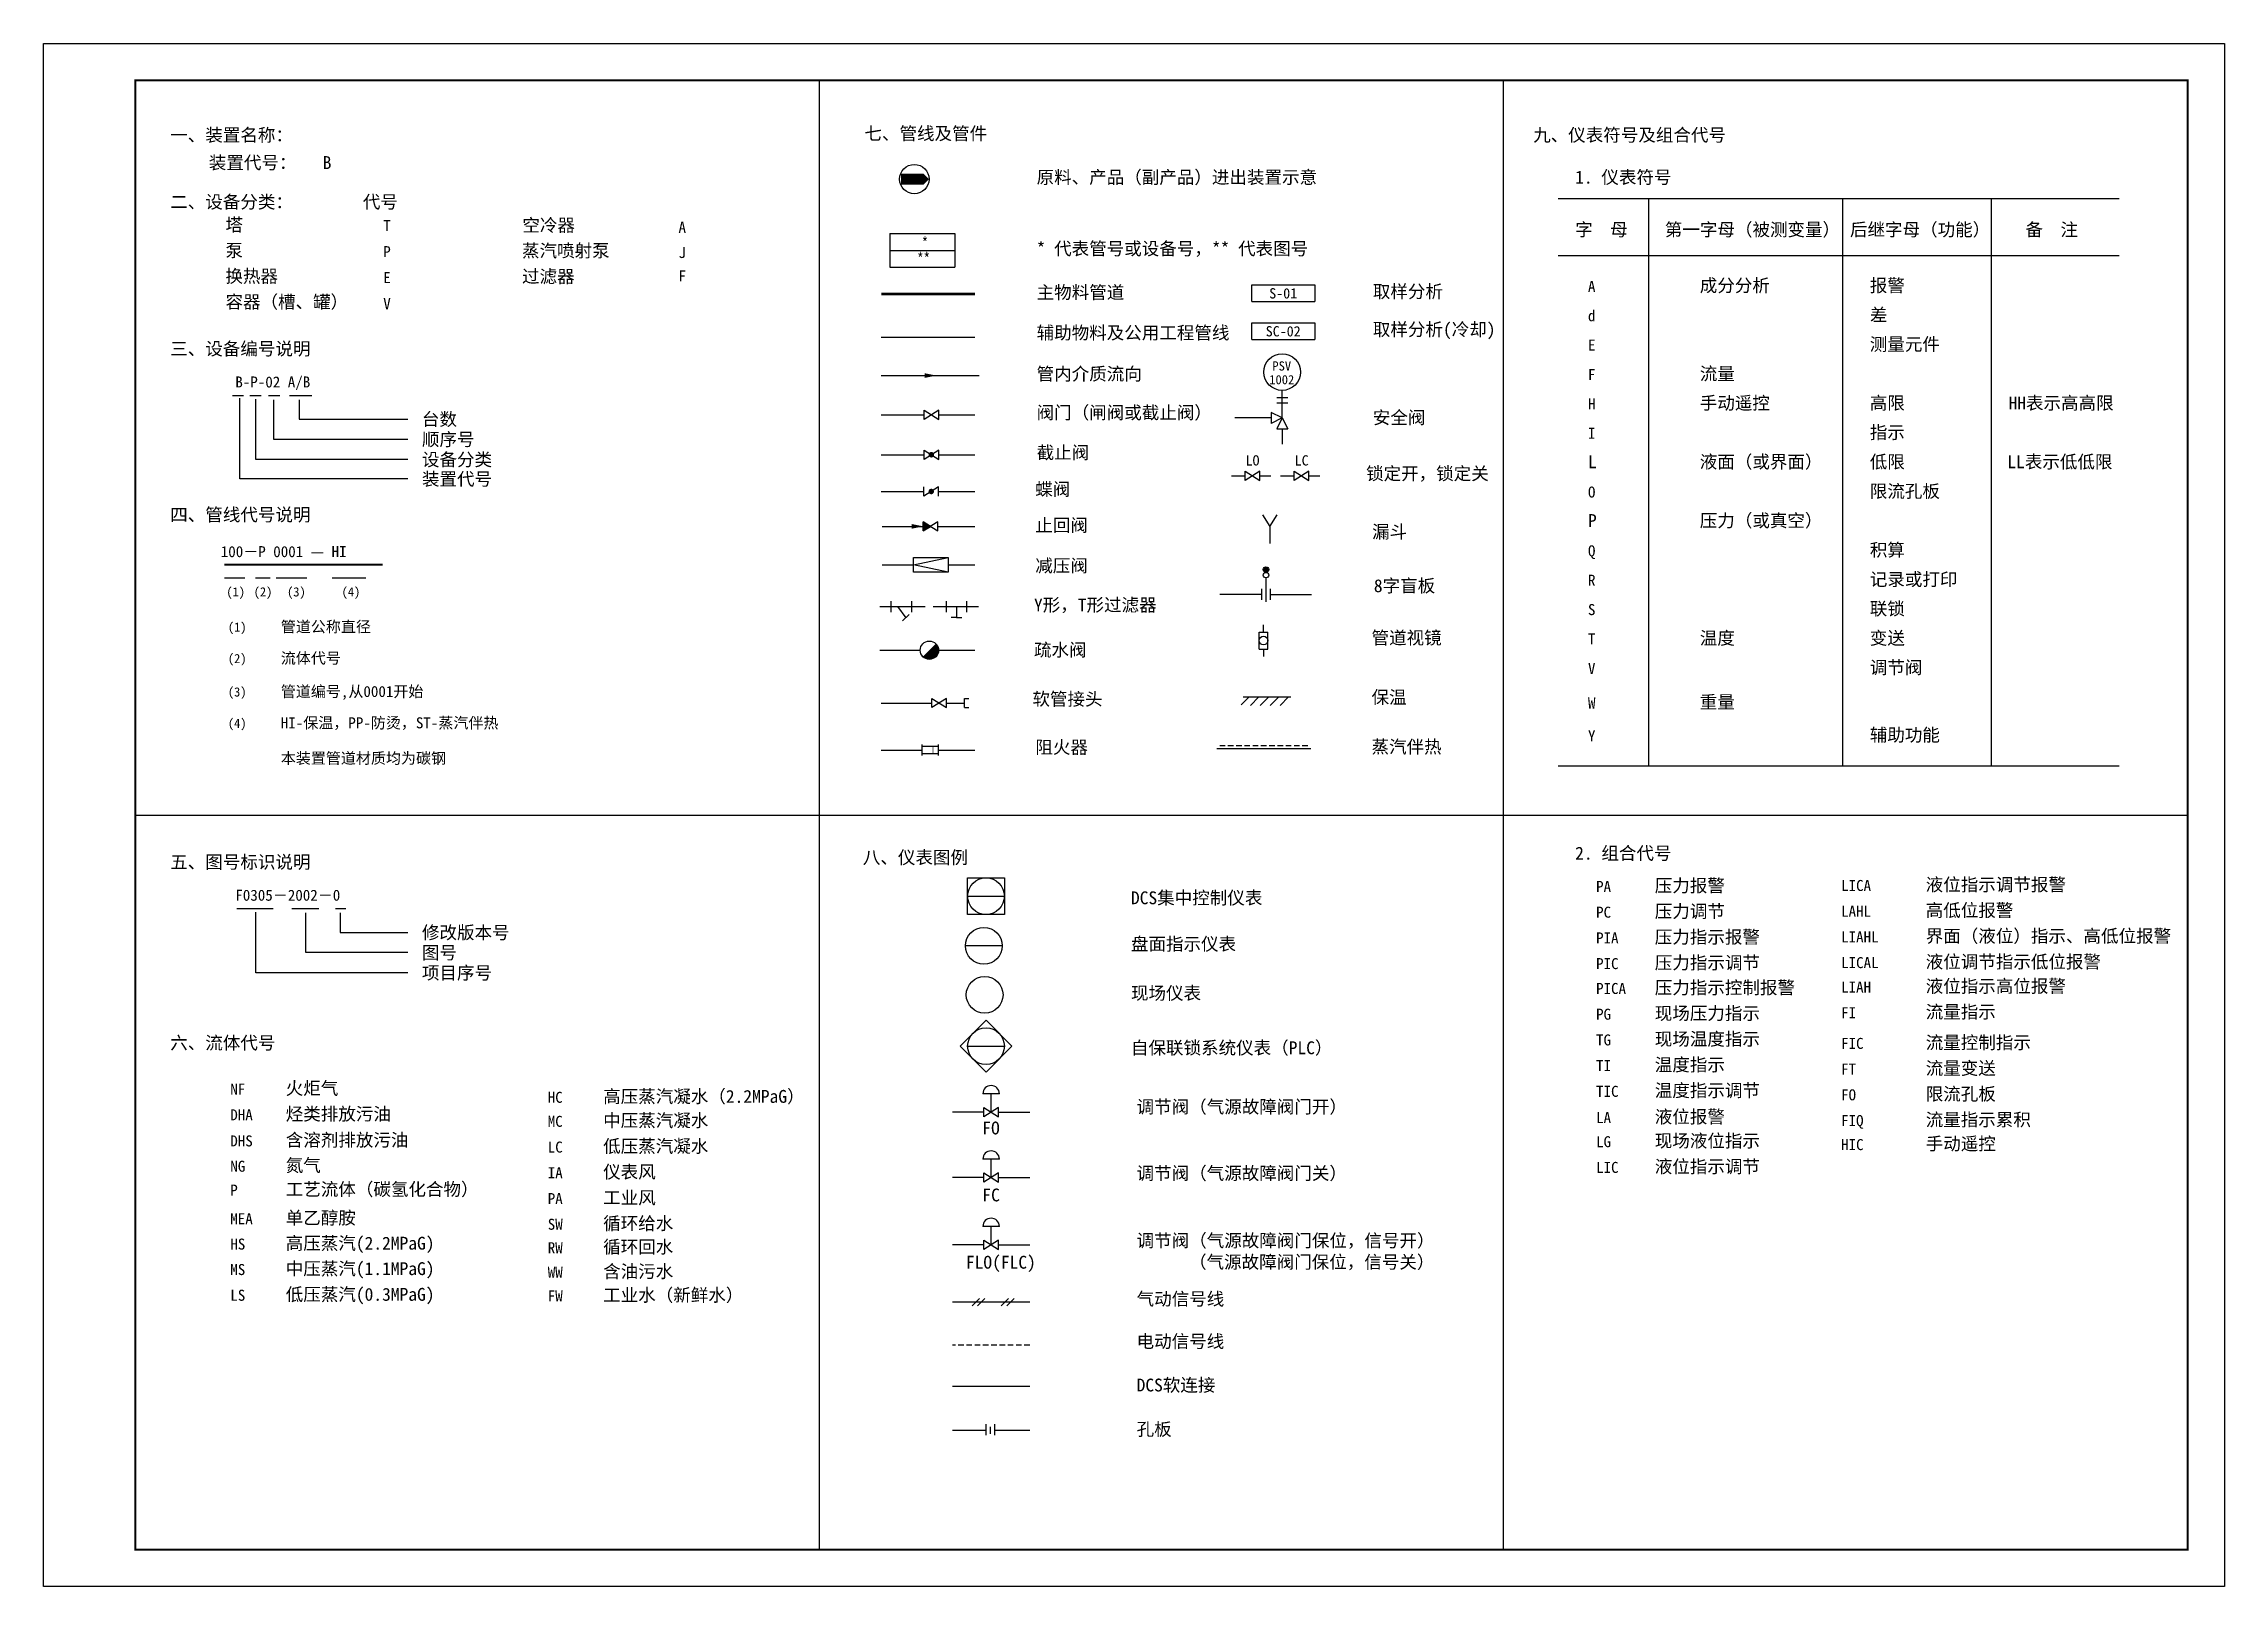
# Model space of a CAD drawing. Extents: x 0 to 594, y 0 to 420.
import ezdxf
from ezdxf.enums import TextEntityAlignment as Align

# ---------------------------------------------------------------- set-up
doc = ezdxf.new("R2010")
doc.units = 0
doc.linetypes.add('HIDDEN', pattern=[0.375, 0.25, -0.125])
doc.layers.get('0').update_dxf_attribs({"linetype": 'CONTINUOUS'})
doc.layers.add('EQUIP', color=3, linetype='CONTINUOUS')
doc.layers.add('INST', color=4, linetype='CONTINUOUS')
doc.styles.add('HZ08', font='SimSun.ttf', dxfattribs={"width": 0.8})
doc.linetypes.add('FENCELINE1', pattern='A,6.35,-2.54,[133,ltypeshp.shx,S=2.54,R=0,X=-2.54,Y=0],-2.54,25.4', length=36.83)

# ---------------------------------------------------------------- blocks, each defined once
blk = doc.blocks.new('__FMAQ1')
at = {"color": 1}
for p, q in [((3, 0), (3, 7.5)), ((3, 0), (0, 1.5)), ((0, 1.5), (0, -1.5)), ((3, 0), (0, -1.5)), ((4.5, 5.5), (1.5, 5.5)), ((4.5, 4), (1.5, 4)), ((3, 0), (1.5, -3)), ((3, 0), (4.5, -3)), ((1.5, -3), (4.5, -3))]:
    blk.add_line(p, q, dxfattribs=at)
blk = doc.blocks.new('__FMJZ1')
at = {"color": 1}
for p, q in [((4, 1.25), (0, -1.25)), ((0, 1.25), (4, -1.25)), ((0, -1.25), (0, 1.25)), ((4, -1.25), (4, 1.25))]:
    blk.add_line(p, q, dxfattribs=at)
blk = doc.blocks.new('__FMJY2')
at = {"color": 1}
for p, q in [((0, 0), (9.5, 2)), ((0, 2), (9.5, 2)), ((0, -2), (0, 2)), ((9.5, -2), (0, 0)), ((9.5, 2), (9.5, -2)), ((9.5, -2), (0, -2))]:
    blk.add_line(p, q, dxfattribs=at)
blk = doc.blocks.new('__GJ39')
at = {"color": 1}
for p, q in [((0, -1.25), (0, 1.25)), ((0, 1.25), (1.22, 1.25)), ((0, -1.25), (1.22, -1.25))]:
    blk.add_line(p, q, dxfattribs=at)
blk = doc.blocks.new('__GJ15')
at = {"color": 1}
for p, q in [((-2, 7.78), (0, 4.58)), ((0, 4.58), (2, 7.78)), ((0, 4.58), (0, 0))]:
    blk.add_line(p, q, dxfattribs=at)
blk = doc.blocks.new('__GJ3')
at = {"color": 1}
for p, q in [((0, -1.5), (0, 1.5)), ((0, 0), (5.5, 0)), ((1.75, 0), (4, -3)), ((5.5, 1.5), (5.5, -1.5)), ((4.92, -2.16), (3.08, -3.84))]:
    blk.add_line(p, q, dxfattribs=at)
blk = doc.blocks.new('__GJ7')
at = {"color": 1, "const_width": 2.5}
blk.add_lwpolyline([(1.62, -0.88, 1), (3.38, 0.88, 1)], format="xyb", dxfattribs=at)
at = {"color": 1}
blk.add_circle((2.5, 0), 2.5, dxfattribs=at)
blk = doc.blocks.new('__GJ9')
at = {"color": 1}
for p, q in [((0, 1.5), (0, -1.5)), ((4.5, 1), (0, 1)), ((4.5, -1.5), (4.5, 1.5)), ((4.5, -1), (0, -1))]:
    blk.add_line(p, q, dxfattribs=at)
at = {"color": 1, "const_width": 0.2}
blk.add_lwpolyline([(3, -1), (3, 1)], dxfattribs=at)
blk = doc.blocks.new('__FMDD13')
at = {"color": 1}
for p, q in [((4.24, 5), (-0.24, 5)), ((4, 1.25), (0, -1.25)), ((0, 1.25), (4, -1.25)), ((0, -1.25), (0, 1.25)), ((2, 0), (2, 5)), ((4, -1.25), (4, 1.25))]:
    blk.add_line(p, q, dxfattribs=at)
blk.add_arc((2, 5), 2.24, 0, 180, dxfattribs=at)
blk = doc.blocks.new('__FZJT1')
at = {"color": 1}
blk.add_lwpolyline([(-3.18, 0, 1.27, 0, 0), (0, 0, 0, 0, 0)], format="xyseb", dxfattribs=at)
blk = doc.blocks.new('__YB1')
at = {"layer": 'INST'}
blk.add_circle((0, 0), 5, dxfattribs=at)
blk = doc.blocks.new('__FZJT2')
at = {"color": 1}
blk.add_lwpolyline([(-7.6, 0, 3, 3, 0), (-4, 0, 8, 0, 0), (0, 0, 0, 0, 0)], format="xyseb", dxfattribs=at)
blk.add_circle((-4, 0), 4, dxfattribs=at)
blk = doc.blocks.new('__FZJT11')
at = {"color": 1}
for p, q in [((0, 4.59), (0, -4.59)), ((0, 4.59), (17.73, 4.59)), ((0, 0), (17.73, 0)), ((17.73, 4.59), (17.73, -4.59)), ((0, -4.59), (17.73, -4.59))]:
    blk.add_line(p, q, dxfattribs=at)
blk = doc.blocks.new('__YB12')
at = {"color": 4}
for p, q in [((-5, 0), (-5, 10)), ((-5, 10), (5, 10)), ((5, 10), (5, 0)), ((-5, 5), (5, 5)), ((5, 0), (-5, 0))]:
    blk.add_line(p, q, dxfattribs=at)
blk.add_circle((0, 5), 5, dxfattribs=at)
blk = doc.blocks.new('__FZBZ8')
at = {"color": 2}
for p, q in [((0, 6.52), (24.46, 6.52)), ((0, 0), (0, 6.52)), ((0, 0), (24.46, 0)), ((24.46, 6.52), (24.46, 0))]:
    blk.add_line(p, q, dxfattribs=at)
blk = doc.blocks.new('BAOWEN1')
at = {"layer": 'EQUIP', "color": 3, "linetype": 'Continuous'}
for p, q in [((0, 0), (2.12, -2.12)), ((-0.21, -2.48), (2.12, -4.82)), ((-0.21, -5.17), (2.12, -7.51)), ((2.12, -0.54), (2.12, -13.54)), ((-0.21, -7.87), (2.12, -10.21)), ((-0.21, -10.56), (2.12, -12.9))]:
    blk.add_line(p, q, dxfattribs=at)
blk = doc.blocks.new('QIDONG')
at = {"color": 3}
for p, q in [((1, 1), (-1, -1)), ((2.5, 1), (0.5, -1))]:
    blk.add_line(p, q, dxfattribs=at)
blk = doc.blocks.new('__YB2')
at = {"layer": 'INST'}
blk.add_line((5, 0), (-5, 0), dxfattribs=at)
blk.add_circle((0, 0), 5, dxfattribs=at)
blk = doc.blocks.new('TT')
at = {"color": 1}
for p, q in [((-1.5, 0), (1.5, 0)), ((0, 0), (0, -5.5)), ((1.5, -5.5), (-1.5, -5.5))]:
    blk.add_line(p, q, dxfattribs=at)
at = {"color": 3}
for p, q in [((-2.91, -2.75), (-2.91, -1.33)), ((0, -2.75), (-2.91, -2.75)), ((-2.91, -2.75), (-2.91, -4.17))]:
    blk.add_line(p, q, dxfattribs=at)

msp = doc.modelspace()

# ---------------------------------------------------------------- hatches: boundary and pattern name
at = {"layer": 'EQUIP'}
msp.add_hatch(color=3, dxfattribs=at).paths.add_polyline_path([(239.6, 287.33), (241.6, 288.58), (239.6, 289.83)])
h = msp.add_hatch(color=3, dxfattribs=at)
edge = h.paths.add_edge_path()
edge.add_arc((332.94, 276.81), 0.75, 0, 360)

# ---------------------------------------------------------------- linework, layer by layer
at = {"color": 3}
for p, q in [((211.33, 10), (211.33, 410)), ((397.66, 10), (397.66, 410)), ((228.14, 340.11), (253.68, 340.11)), ((51.41, 324.23), (54.46, 324.23)), ((53.44, 301.48), (53.44, 323.45)), ((56.19, 324.23), (59.24, 324.23)), ((57.81, 306.78), (57.81, 323.25)), ((61.29, 324.23), (64.34, 324.23)), ((62.74, 312.27), (62.74, 323.06)), ((66.97, 324.23), (73.06, 324.23)), ((69.58, 323.06), (69.58, 317.76)), ((69.58, 317.76), (99.25, 317.76)), ((228.14, 318.93), (239.8, 318.93)), ((243.8, 318.93), (253.68, 318.93)), ((334.36, 318.09), (324.44, 318.09)), ((337.36, 315.09), (337.36, 310.98)), ((99.25, 312.27), (62.74, 312.27)), ((99.25, 306.78), (57.81, 306.78)), ((228.14, 308.07), (239.8, 308.07)), ((243.8, 308.07), (253.68, 308.07)), ((99.25, 301.48), (53.44, 301.48)), ((228.14, 298.07), (239.78, 298.07)), ((243.83, 298.07), (253.68, 298.07)), ((323.53, 302.36), (327.28, 302.36)), ((331.28, 302.36), (334.28, 302.36)), ((336.91, 302.36), (340.66, 302.36)), ((344.66, 302.36), (347.66, 302.36)), ((228.37, 288.58), (239.6, 288.58)), ((243.6, 288.58), (253.68, 288.58)), ((49.29, 274.6), (54.79, 274.6)), ((57.74, 274.6), (61.74, 274.6)), ((63.34, 274.6), (71.71, 274.6)), ((78.63, 274.6), (87.78, 274.6)), ((228.37, 278.11), (236.91, 278.11)), ((246.41, 278.11), (253.68, 278.11)), ((331.69, 270.06), (320.4, 270.06)), ((334.19, 270.06), (345.38, 270.06)), ((227.76, 266.72), (240.13, 266.72)), ((242.29, 266.72), (254.66, 266.72)), ((332.26, 259.77), (332.26, 261.76)), ((331.08, 259.77), (333.44, 259.77)), ((227.76, 254.87), (238.77, 254.87)), ((243.77, 254.87), (253.68, 254.87)), ((331.08, 255.17), (333.44, 255.17)), ((332.26, 255.17), (332.26, 253.12)), ((228.14, 240.48), (241.92, 240.48)), ((245.92, 240.48), (250.82, 240.48)), ((228.14, 227.66), (239.22, 227.66)), ((243.72, 227.66), (253.68, 227.66)), ((319.6, 228.14), (345.13, 228.14)), ((25, 210), (584, 210)), ((52.61, 184.5), (62.56, 184.5)), ((67.64, 184.5), (74.98, 184.5)), ((79.48, 184.5), (82.32, 184.5)), ((57.81, 167.05), (57.81, 183.52)), ((71.38, 172.54), (71.38, 183.32)), ((80.82, 183.32), (80.82, 178.03)), ((99.25, 172.54), (71.38, 172.54)), ((80.82, 178.03), (99.25, 178.03)), ((99.25, 167.05), (57.81, 167.05)), ((256.08, 129.11), (247.54, 129.11)), ((260.08, 129.11), (268.62, 129.11)), ((256.08, 111.31), (247.54, 111.31)), ((260.08, 111.31), (268.62, 111.31)), ((256.08, 92.99), (247.54, 92.99)), ((260.08, 92.99), (268.62, 92.99)), ((268.62, 77.39), (247.54, 77.39)), ((256.6, 42.44), (247.54, 42.44)), ((268.62, 42.44), (259.1, 42.44))]:
    msp.add_line(p, q, dxfattribs=at)
at = {"color": 3, "linetype": 'Continuous'}
msp.add_line((228.14, 329.63), (254.85, 329.63), dxfattribs=at)
at = {"color": 1}
for p, q in [((243.78, 299.32), (239.78, 296.82)), ((239.78, 296.82), (239.78, 299.32)), ((243.78, 296.82), (243.78, 299.32)), ((243.6, 289.83), (239.6, 287.33)), ((239.6, 289.83), (243.6, 287.33)), ((239.6, 287.33), (239.6, 289.83)), ((243.6, 287.33), (243.6, 289.83)), ((332.94, 274.56), (332.94, 268.06)), ((331.69, 271.56), (331.69, 268.56)), ((334.19, 268.56), (334.19, 271.56)), ((256.6, 44.12), (256.6, 41.12)), ((257.85, 43.41), (257.85, 41.55)), ((259.1, 41.12), (259.1, 44.12))]:
    msp.add_line(p, q, dxfattribs=at)
at = {"color": 4}
for p, q in [((249.62, 147.07), (256.69, 154.15)), ((256.69, 154.15), (263.76, 147.07)), ((256.69, 140), (249.62, 147.07)), ((251.69, 147.07), (261.69, 147.07)), ((263.76, 147.07), (256.69, 140))]:
    msp.add_line(p, q, dxfattribs=at)
at = {"color": 3, "linetype": 'HIDDEN', "ltscale": 6}
msp.add_line((268.62, 65.66), (247.54, 65.66), dxfattribs=at)
at = {"color": 3, "linetype": 'FENCELINE1', "ltscale": 0.2}
msp.add_line((268.62, 54.41), (247.54, 54.41), dxfattribs=at)
at = {"color": 7}
msp.add_lwpolyline([(0, 0), (0, 420), (594, 420), (594, 0)], close=True, dxfattribs=at)
at = {"color": 3, "const_width": 0.5}
msp.add_lwpolyline([(25, 10), (25, 410), (584, 410), (584, 10)], close=True, dxfattribs=at)
at = {"color": 1, "const_width": 0.75}
for points in [[(241.43, 308.07, 1), (242.18, 308.07, 1)], [(241.4, 298.07, 1), (242.15, 298.07, 1)]]:
    msp.add_lwpolyline(points, format="xyb", close=True, dxfattribs=at)
at = {"color": 3, "const_width": 0.5}
msp.add_lwpolyline([(49.2, 278.13), (92.35, 278.13)], dxfattribs=at)
at = {"color": 1}
for centre in [(332.94, 276.81), (332.94, 275.31)]:
    msp.add_circle(centre, 0.75, dxfattribs=at)
at = {"color": 3}
msp.add_circle((332.26, 257.47), 1.18, dxfattribs=at)
at = {"color": 4}
msp.add_circle((256.69, 147.07), 5, dxfattribs=at)
at = {"layer": 'EQUIP', "color": 3}
for p, q in [((412.51, 377.84), (565.38, 377.84)), ((437.17, 377.84), (437.17, 223.42)), ((490.01, 377.84), (490.01, 223.42)), ((530.52, 377.84), (530.52, 223.42)), ((412.51, 362.29), (565.38, 362.29)), ((241.6, 288.58), (239.6, 289.83)), ((239.6, 289.83), (239.6, 287.33)), ((239.6, 287.33), (241.6, 288.58)), ((331.08, 255.17), (331.08, 259.77)), ((333.44, 255.17), (333.44, 259.77)), ((412.51, 223.42), (565.38, 223.42))]:
    msp.add_line(p, q, dxfattribs=at)
at = {"layer": 'EQUIP', "color": 3, "linetype": 'HIDDEN', "ltscale": 6}
msp.add_line((344.34, 228.84), (320.42, 228.84), dxfattribs=at)
at = {"layer": 'EQUIP', "color": 3, "const_width": 0.7}
msp.add_lwpolyline([(228.14, 351.82), (253.68, 351.82)], dxfattribs=at)

# ---------------------------------------------------------------- block references
at = {"color": 3, "linetype": 'HIDDEN', "xscale": 0.7, "yscale": 0.7, "zscale": 0.7}
for p in [(329.11, 349.79), (329.11, 339.46)]:
    msp.add_blockref('__FZBZ8', p, dxfattribs=at)
at = {"color": 3}
for name, p in [('__YB1', (337.36, 330.59)), ('__FZJT1', (243.15, 329.63)), ('__FMAQ1', (334.36, 318.09)), ('__FMJZ1', (239.8, 318.93)), ('__FMJZ1', (239.8, 308.07)), ('__FMJZ1', (327.28, 302.36)), ('__FMJZ1', (340.66, 302.36)), ('__GJ15', (333.96, 283.96)), ('__FZJT1', (239.6, 288.58)), ('__FMJY2', (236.91, 278.11)), ('__GJ3', (230.86, 266.72)), ('__GJ7', (238.77, 254.87)), ('__GJ39', (250.82, 240.48)), ('__GJ9', (239.22, 227.66)), ('__FMDD13', (256.08, 129.11)), ('__FMDD13', (256.08, 111.31)), ('__FMDD13', (256.08, 92.99))]:
    msp.add_blockref(name, p, dxfattribs=at)
at = {"layer": 'EQUIP', "color": 3}
for name, p in [('__FZJT2', (241.17, 383.13)), ('__FZJT11', (230.47, 363.69)), ('__FMJZ1', (241.92, 240.48)), ('__YB12', (256.69, 182.9)), ('__YB1', (256.32, 161.04))]:
    msp.add_blockref(name, p, dxfattribs=at)
at = {"layer": 'EQUIP', "color": 3, "linetype": 'Continuous', "rotation": 90}
msp.add_blockref('TT', (245.89, 266.72), dxfattribs=at)
at = {"layer": 'EQUIP', "color": 3, "rotation": 90}
msp.add_blockref('BAOWEN1', (326.21, 240.02), dxfattribs=at)
at = {"layer": 'EQUIP', "color": 3, "linetype": 'Continuous'}
for name, p in [('__YB2', (256.11, 174.39)), ('QIDONG', (253.9, 77.39)), ('QIDONG', (261.84, 77.39))]:
    msp.add_blockref(name, p, dxfattribs=at)

# ---------------------------------------------------------------- texts
at = {"color": 3, "style": 'HZ08'}
for s, height, p in [('一、装置名称：   ', 3.5, (34.49, 393.38)), ('九、仪表符号及组合代号', 3.5, (405.73, 393.38)), ('装置代号：   B', 3.5, (45, 385.87)), ('原料、产品（副产品）进出装置示意', 3.5, (270.48, 381.89)), ('1. 仪表符号', 3.5, (417.16, 381.89)), ('二、设备分类：        代号', 3.5, (34.49, 375.17)), ('    塔', 3.5, (40, 368.96)), ('T', 3, (92.51, 368.96)), ('    空冷器', 3.5, (120.89, 368.83)), ('A', 3, (172.93, 368.49)), ('字  母', 3.5, (417.16, 367.63)), ('第一字母（被测变量）', 3.5, (441.59, 367.63)), ('后继字母（功能）', 3.5, (492.02, 367.63)), ('备  注', 3.5, (539.81, 367.63)), ('    泵', 3.5, (40, 361.96)), ('P', 3, (92.51, 361.88)), ('    蒸汽喷射泵', 3.5, (120.78, 361.89)), ('J', 3, (172.93, 361.64)), ('* 代表管号或设备号，** 代表图号', 3.5, (270.48, 362.45)), ('    换热器', 3.5, (40, 354.96)), ('E', 3, (92.51, 354.79)), ('    过滤器', 3.5, (120.78, 354.89)), ('F', 3, (172.93, 355.26)), ('成分分析', 3.5, (451.11, 352.42)), ('报警', 3.5, (497.42, 352.42)), ('    容器（槽、罐）', 3.5, (40, 347.96)), ('V', 3, (92.51, 347.71)), ('主物料管道', 3.5, (270.48, 350.54)), ('取样分析', 3.5, (362.06, 350.78)), ('A', 3, (420.65, 352.42)), ('d', 3, (420.65, 344.42)), ('差', 3.5, (497.42, 344.42)), ('三、设备编号说明', 3.5, (34.49, 335.19)), ('辅助物料及公用工程管线', 3.5, (270.48, 339.54)), ('取样分析(冷却)', 3.5, (362.06, 340.46)), ('E', 3, (420.65, 336.42)), ('测量元件', 3.5, (497.42, 336.42)), ('PSV', 2.5, (334.69, 331)), ('B-P-02 A/B', 3, (52.22, 326.39)), ('管内介质流向', 3.5, (270.48, 328.35)), ('1002', 2.5, (333.84, 327.27)), ('F', 3, (420.65, 328.42)), ('流量', 3.5, (451.11, 328.42)), ('阀门（闸阀或截止阀）', 3.5, (270.48, 317.8)), ('H', 3, (420.65, 320.42)), ('手动遥控', 3.5, (451.11, 320.42)), ('高限', 3.5, (497.42, 320.42)), ('HH表示高高限', 3.5, (535.2, 320.42)), ('台数', 3.5, (103.05, 316)), ('安全阀', 3.5, (362.06, 316.46)), ('I', 3, (420.65, 312.42)), ('指示', 3.5, (497.42, 312.42)), ('顺序号', 3.5, (103.05, 310.51)), ('设备分类', 3.5, (103.05, 305.02)), ('截止阀', 3.5, (270.48, 306.93)), ('装置代号', 3.5, (103.05, 299.72)), ('锁定开，锁定关', 3.5, (360.22, 301.22)), ('L', 3.5, (420.65, 304.42)), ('液面（或界面）', 3.5, (451.11, 304.42)), ('低限', 3.5, (497.42, 304.42)), ('LL表示低低限', 3.5, (534.88, 304.42)), ('蝶阀', 3.5, (270.11, 296.94)), ('O', 3, (420.65, 296.42)), ('限流孔板', 3.5, (497.42, 296.42)), ('四、管线代号说明', 3.5, (34.49, 290.01)), ('止回阀', 3.5, (270.11, 287.13)), ('P', 3.5, (420.65, 288.42)), ('压力（或真空）', 3.5, (451.11, 288.42)), ('漏斗', 3.5, (361.86, 285.38)), ('100－P 0001 — HI', 3, (48.25, 280.2)), ('减压阀', 3.5, (270.11, 276.13)), ('Q', 3, (420.65, 280.42)), ('积算', 3.5, (497.42, 280.42)), ('8字盲板', 3.5, (362.33, 270.67)), ('R', 3, (420.65, 272.42)), ('记录或打印', 3.5, (497.42, 272.42)), ('Y形，T形过滤器', 3.5, (269.75, 265.44)), ('S', 3, (420.65, 264.42)), ('联锁', 3.5, (497.42, 264.42)), ('疏水阀', 3.5, (269.75, 253.2)), ('管道视镜', 3.5, (361.7, 256.5)), ('T', 3, (420.65, 256.42)), ('温度', 3.5, (451.11, 256.42)), ('变送', 3.5, (497.42, 256.42)), ('V', 3, (420.65, 248.42)), ('调节阀', 3.5, (497.42, 248.42)), ('软管接头', 3.5, (269.33, 239.83)), ('保温', 3.5, (361.7, 240.31)), ('W', 3, (420.65, 238.99)), ('重量', 3.5, (451.11, 238.99)), ('Y', 3, (420.65, 230.06)), ('辅助功能', 3.5, (497.42, 230.06)), ('阻火器', 3.5, (270.14, 226.71)), ('蒸汽伴热', 3.5, (361.7, 226.83)), ('五、图号标识说明', 3.5, (34.49, 195.45)), ('八、仪表图例', 3.5, (223.15, 196.71)), ('2. 组合代号', 3.5, (417.16, 197.85)), ('PA', 3, (422.86, 189.04)), ('压力报警', 3.5, (438.85, 189.04)), ('LICA', 3, (489.6, 189.31)), ('液位指示调节报警', 3.5, (512.65, 189.31)), ('F0305－2002－0', 3, (52.22, 186.66)), ('DCS集中控制仪表', 3.5, (296.17, 185.71)), ('PC', 3, (422.86, 182.04)), ('压力调节', 3.5, (438.85, 182.04)), ('LAHL', 3, (489.6, 182.31)), ('高低位报警', 3.5, (512.65, 182.31)), ('修改版本号', 3.5, (103.05, 176.27)), ('压力指示报警', 3.5, (438.85, 175.04)), ('LIAHL', 3, (489.6, 175.31)), ('界面（液位）指示、高低位报警', 3.5, (512.65, 175.31)), ('图号', 3.5, (103.05, 170.77)), ('盘面指示仪表', 3.5, (296.17, 173.15)), ('PIA', 3, (422.86, 175.04)), ('液位调节指示低位报警', 3.5, (512.65, 168.31)), ('项目序号', 3.5, (103.05, 165.28)), ('PIC', 3, (422.86, 168.04)), ('压力指示调节', 3.5, (438.85, 168.04)), ('LICAL', 3, (489.6, 168.31)), ('现场仪表', 3.5, (296.17, 159.77)), ('PICA', 3, (422.86, 161.27)), ('压力指示控制报警', 3.5, (438.85, 161.27)), ('LIAH', 3, (489.6, 161.67)), ('液位指示高位报警', 3.5, (512.65, 161.67)), ('PG', 3, (422.86, 154.27)), ('现场压力指示', 3.5, (438.85, 154.27)), ('FI', 3, (489.6, 154.67)), ('流量指示', 3.5, (512.65, 154.67)), ('六、流体代号', 3.5, (34.49, 146.23)), ('自保联锁系统仪表（PLC）', 3.5, (296.17, 144.88)), ('TG', 3, (422.86, 147.27)), ('现场温度指示', 3.5, (438.85, 147.27)), ('FIC', 3, (489.6, 146.32)), ('流量控制指示', 3.5, (512.65, 146.32)), ('TI', 3, (422.86, 140.27)), ('温度指示', 3.5, (438.85, 140.27)), ('流量变送', 3.5, (512.65, 139.32)), ('NF', 3, (50.85, 133.87)), ('火炬气', 3.5, (65.95, 133.87)), ('温度指示调节', 3.5, (438.85, 133.27)), ('FT', 3, (489.6, 139.32)), ('烃类排放污油', 3.5, (65.95, 126.87)), ('HC', 3, (137.31, 131.64)), ('高压蒸汽凝水（2.2MPaG）', 3.5, (152.41, 131.64)), ('调节阀（气源故障阀门开）', 3.5, (297.71, 128.82)), ('TIC', 3, (422.86, 133.27)), ('FO', 3, (489.6, 132.32)), ('限流孔板', 3.5, (512.65, 132.32)), ('DHA', 3, (50.85, 126.87)), ('MC', 3, (137.31, 125.1)), ('中压蒸汽凝水', 3.5, (152.41, 125.1)), ('FO', 3.5, (255.69, 123.04)), ('LA', 3, (422.86, 126.11)), ('液位报警', 3.5, (438.85, 126.11)), ('FIQ', 3, (489.6, 125.32)), ('流量指示累积', 3.5, (512.65, 125.32)), ('DHS', 3, (50.85, 119.77)), ('含溶剂排放污油', 3.5, (65.95, 119.77)), ('LC', 3, (137.31, 118.1)), ('低压蒸汽凝水', 3.5, (152.41, 118.1)), ('LG', 3, (422.86, 119.56)), ('现场液位指示', 3.5, (438.85, 119.56)), ('HIC', 3, (489.6, 118.77)), ('手动遥控', 3.5, (512.65, 118.77)), ('NG', 3, (50.85, 112.88)), ('氮气', 3.5, (65.95, 112.88)), ('IA', 3, (137.31, 111.1)), ('仪表风', 3.5, (152.41, 111.1)), ('调节阀（气源故障阀门关）', 3.5, (297.71, 110.72)), ('LIC', 3, (422.86, 112.56)), ('液位指示调节', 3.5, (438.85, 112.56)), ('P', 3, (50.85, 106.37)), ('工艺流体（碳氢化合物）', 3.5, (65.95, 106.37)), ('PA', 3, (137.31, 104.08)), ('工业风', 3.5, (152.41, 104.08)), ('FC', 3.5, (255.69, 104.81)), ('MEA', 3, (50.85, 98.58)), ('单乙醇胺', 3.5, (65.95, 98.58)), ('循环给水', 3.5, (152.41, 97.08)), ('高压蒸汽(2.2MPaG)', 3.5, (65.95, 91.68)), ('SW', 3, (137.31, 97.08)), ('调节阀（气源故障阀门保位，信号开）', 3.5, (297.71, 92.39)), ('HS', 3, (50.85, 91.68)), ('RW', 3, (137.31, 90.68)), ('循环回水', 3.5, (152.41, 90.68)), ('FLO(FLC)', 3.5, (251.21, 86.49)), ('      （气源故障阀门保位，信号关）', 3.5, (297.71, 86.56)), ('MS', 3, (50.85, 84.75)), ('中压蒸汽(1.1MPaG)', 3.5, (65.95, 84.75)), ('WW', 3, (137.31, 84)), ('含油污水', 3.5, (152.41, 84)), ('LS', 3, (50.85, 77.75)), ('低压蒸汽(0.3MPaG)', 3.5, (65.95, 77.75)), ('FW', 3, (137.31, 77.56)), ('工业水（新鲜水）', 3.5, (152.41, 77.56)), ('气动信号线', 3.5, (297.71, 76.51)), ('电动信号线', 3.5, (297.71, 64.96)), ('DCS软连接', 3.5, (297.71, 53.06)), ('孔板', 3.5, (297.71, 41.05))]:
    msp.add_text(s, height=height, dxfattribs=at).set_placement(p)
msp.add_text('七、管线及管件', height=3.5, dxfattribs=at).set_placement((240.29, 395.62), align=Align.MIDDLE)
at = {"color": 3}
for s, p in [('(1)', (49.77, 269.5)), ('(2)', (57.21, 269.5)), ('(3)', (66.3, 269.5)), ('(4)', (81.16, 269.5)), ('(1)', (50.18, 259.89)), ('(2)', (50.18, 251.34)), ('(3)', (50.18, 242.26)), ('(4)', (50.18, 233.71))]:
    msp.add_text(s, height=2.5, dxfattribs=at).set_placement(p)
at = {"layer": 'EQUIP', "color": 3, "style": 'HZ08', "width": 0.8}
for s, p in [('**', (237.95, 359.85)), ('*', (239.2, 364.14))]:
    msp.add_text(s, height=3.2, dxfattribs=at).set_placement(p)
at = {"layer": 'EQUIP', "color": 3, "style": 'HZ08'}
for s, p in [('S-01', (337.64, 352.02)), ('SC-02', (337.64, 341.69)), ('LO', (329.29, 306.54)), ('LC', (342.66, 306.54))]:
    msp.add_text(s, height=2.8, dxfattribs=at).set_placement(p, align=Align.MIDDLE)
for s, p in [('管道公称直径', (64.6, 259.76)), ('流体代号', (64.6, 251.21)), ('管道编号,从0001开始', (64.6, 242.13)), ('HI-保温，PP-防烫，ST-蒸汽伴热', (64.6, 233.59)), ('本装置管道材质均为碳钢', (64.6, 223.97))]:
    msp.add_text(s, height=3, dxfattribs=at).set_placement(p)

doc.saveas('drawing.dxf')
